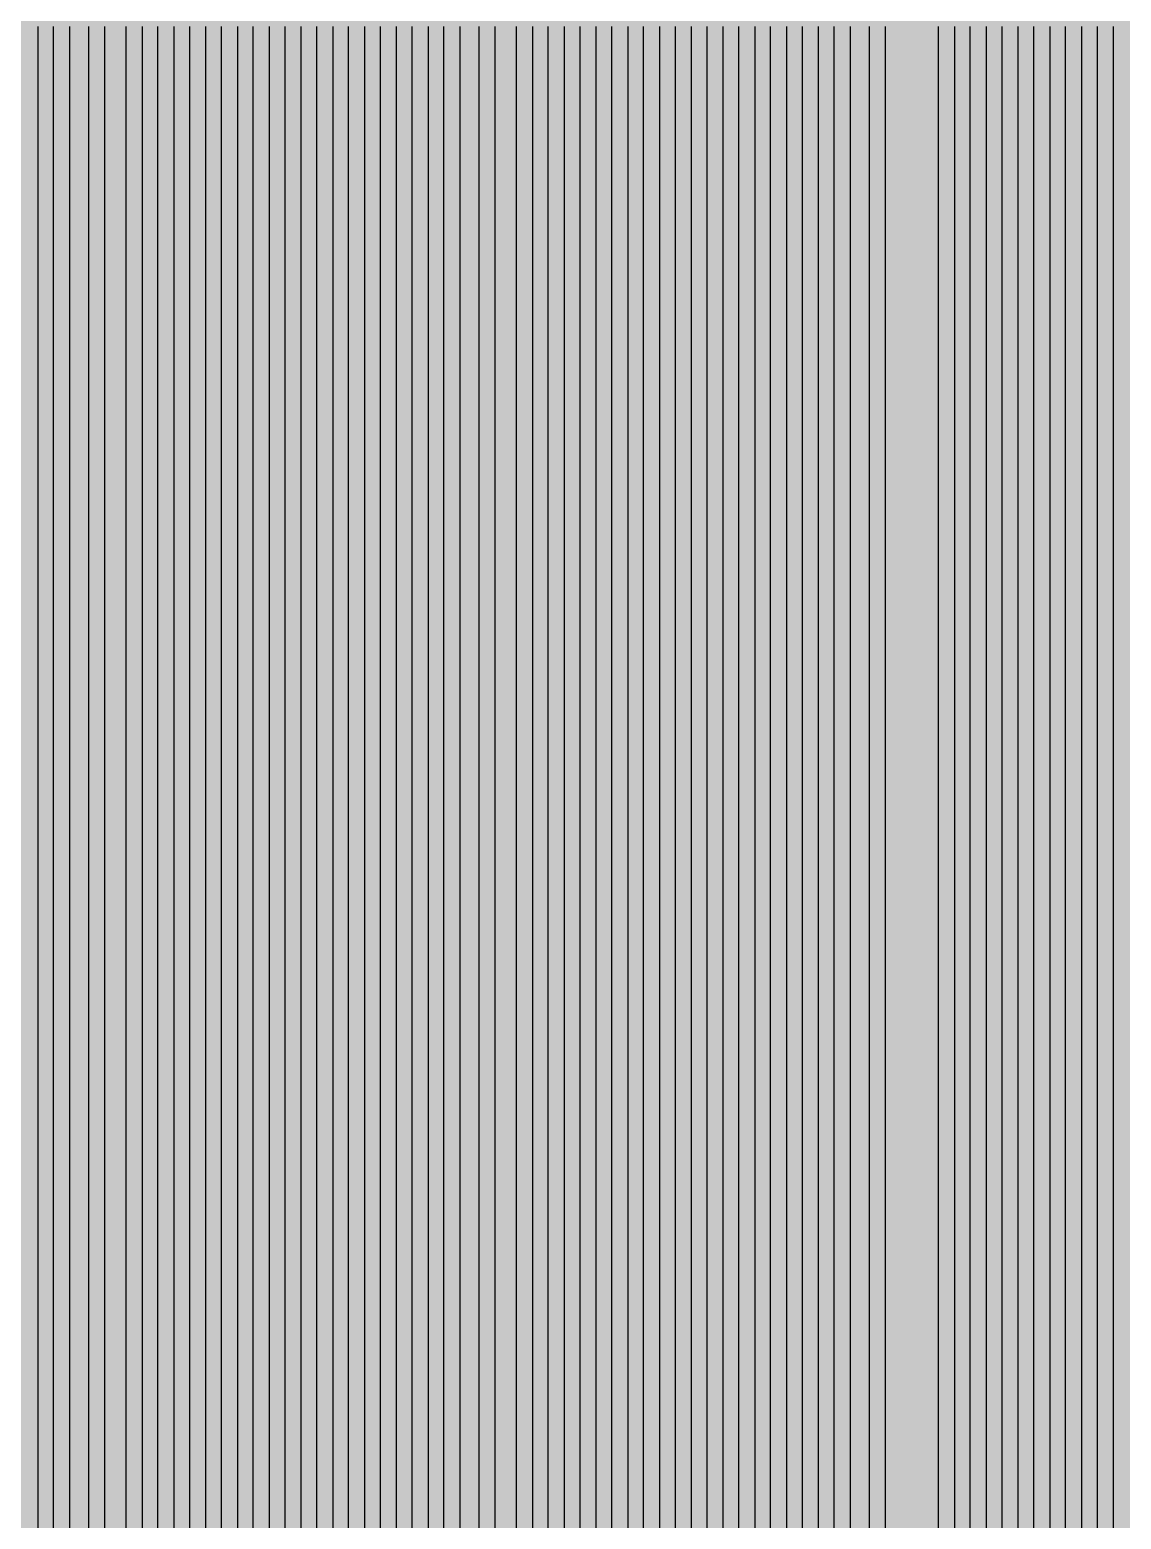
# Model space of a CAD drawing. Header units: metres. Extents: x -7240 to 10960, y -29667 to 1823.
# Drawn here: x 2873.5 to 3114, y -15561.6 to -15233.6 of the extents above; entities that cross this region are included whole.
import ezdxf

# ---------------------------------------------------------------- set-up
doc = ezdxf.new("R2010")
doc.units = ezdxf.units.M
doc.layers.add('Metal1', color=4, linetype='CONTINUOUS')
doc.layers.add('Polyimide', color=7, linetype='CONTINUOUS')

msp = doc.modelspace()

# ---------------------------------------------------------------- hatches: boundary and pattern name
at = {"layer": 'Polyimide'}
msp.add_hatch(color=7, dxfattribs=at).paths.add_polyline_path([(4088.45, -11806.89), (4098.72, -11851.21), (4115.58, -11893.47), (4138.63, -11932.7), (4167.35, -11967.99), (4201.08, -11998.53), (4239.03, -12023.62), (4280.35, -12042.68), (4349.18, -12073.73), (4413.2, -12113.76), (4471.26, -12162.04), (4522.3, -12217.69), (4565.39, -12279.7), (4599.74, -12346.94), (4624.73, -12418.19), (4639.91, -12492.16), (4645, -12567.5), (4639.91, -12642.84), (4624.73, -12716.8), (4599.74, -12788.06), (4565.39, -12855.3), (4522.3, -12917.31), (4471.26, -12972.96), (4413.2, -13021.24), (4349.18, -13061.27), (4280.35, -13092.32), (4239.03, -13111.38), (4201.08, -13136.47), (4167.35, -13167.01), (4138.63, -13202.3), (4115.58, -13241.52), (4098.72, -13283.78), (4088.45, -13328.11), (4085, -13373.48), (4085, -13567.5), (4099.45, -13861.55), (4142.64, -14152.77), (4214.18, -14438.35), (4313.36, -14715.55), (4439.24, -14981.69), (4590.59, -15234.21), (4765.97, -15470.68), (4963.68, -15688.82), (5181.82, -15886.53), (5418.29, -16061.91), (5670.81, -16213.26), (5936.95, -16339.14), (6214.15, -16438.32), (6499.73, -16509.85), (6790.95, -16553.05), (7085, -16567.5), (9960.38, -16567.5), (10038.79, -16571.35), (10116.45, -16582.87), (10192.6, -16601.95), (10266.52, -16628.4), (10337.49, -16661.96), (10404.83, -16702.32), (10467.89, -16749.09), (10526.06, -16801.81), (10578.78, -16859.98), (10625.55, -16923.04), (10665.91, -16990.38), (10699.48, -17061.35), (10725.93, -17135.27), (10745, -17211.43), (10756.52, -17289.08), (10760.38, -17367.5), (10760.38, -21957.3), (10721.61, -22012.91), (10685.97, -22070.59), (10653.58, -22130.14), (10624.53, -22191.39), (10598.92, -22254.16), (10576.82, -22318.25), (10558.3, -22383.46), (10543.41, -22449.6), (10532.21, -22516.46), (10524.72, -22583.84), (10520.97, -22651.53), (10520.97, -22719.32), (10524.72, -22787.01), (10532.21, -22854.38), (10543.41, -22921.24), (10558.3, -22987.38), (10576.82, -23052.6), (10598.92, -23116.68), (10624.53, -23179.45), (10653.58, -23240.71), (10685.97, -23300.26), (10721.61, -23357.93), (10760.38, -23413.54), (10760.38, -28667.5), (10756.52, -28745.91), (10745, -28823.57), (10725.93, -28899.73), (10699.48, -28973.65), (10665.91, -29044.62), (10625.55, -29111.96), (10578.78, -29175.01), (10526.06, -29233.19), (10467.89, -29285.91), (10404.83, -29332.68), (10337.49, -29373.04), (10266.52, -29406.6), (10192.6, -29433.05), (10116.45, -29452.13), (10038.79, -29463.65), (9960.38, -29467.5), (-6239.63, -29467.5), (-6318.04, -29463.65), (-6395.7, -29452.13), (-6471.85, -29433.05), (-6545.77, -29406.6), (-6616.74, -29373.04), (-6684.08, -29332.68), (-6747.14, -29285.91), (-6805.31, -29233.19), (-6858.03, -29175.01), (-6904.8, -29111.96), (-6945.16, -29044.62), (-6978.73, -28973.65), (-7005.18, -28899.73), (-7024.25, -28823.57), (-7035.77, -28745.91), (-7039.63, -28667.5), (-7039.63, -23426.32), (-6999.36, -23370.07), (-6962.33, -23311.63), (-6928.66, -23251.2), (-6898.45, -23188.96), (-6871.81, -23125.12), (-6848.81, -23059.88), (-6829.53, -22993.44), (-6814.04, -22926.02), (-6802.37, -22857.83), (-6794.57, -22789.09), (-6790.67, -22720.02), (-6790.67, -22650.84), (-6794.57, -22581.77), (-6802.37, -22513.03), (-6814.04, -22444.84), (-6829.53, -22377.42), (-6848.81, -22310.98), (-6871.81, -22245.74), (-6898.45, -22181.89), (-6928.66, -22119.66), (-6962.33, -22059.22), (-6999.36, -22000.79), (-7039.63, -21944.54), (-7039.63, -17367.5), (-7035.77, -17289.08), (-7024.25, -17211.43), (-7005.18, -17135.27), (-6978.73, -17061.35), (-6945.16, -16990.38), (-6904.8, -16923.04), (-6858.03, -16859.98), (-6805.31, -16801.81), (-6747.14, -16749.09), (-6684.08, -16702.32), (-6616.74, -16661.96), (-6545.77, -16628.4), (-6471.85, -16601.95), (-6395.7, -16582.87), (-6318.04, -16571.35), (-6239.63, -16567.5), (-3334, -16567.5), (-3039.95, -16553.05), (-2748.73, -16509.85), (-2463.15, -16438.32), (-2185.95, -16339.14), (-1919.81, -16213.26), (-1667.29, -16061.91), (-1430.82, -15886.53), (-1212.68, -15688.82), (-1014.97, -15470.68), (-839.59, -15234.21), (-688.24, -14981.69), (-562.36, -14715.55), (-463.18, -14438.35), (-391.64, -14152.77), (-348.45, -13861.55), (-334, -13567.5), (-334, -13373.48), (-337.45, -13328.11), (-347.72, -13283.78), (-364.58, -13241.52), (-387.63, -13202.3), (-416.35, -13167.01), (-450.08, -13136.47), (-488.03, -13111.38), (-529.35, -13092.32), (-529.35, -13092.32), (-598.18, -13061.27), (-662.2, -13021.24), (-720.26, -12972.96), (-771.3, -12917.31), (-814.39, -12855.3), (-848.74, -12788.06), (-873.73, -12716.8), (-888.91, -12642.84), (-894, -12567.5), (-888.91, -12492.16), (-873.73, -12418.19), (-848.74, -12346.94), (-814.39, -12279.7), (-771.3, -12217.69), (-720.26, -12162.04), (-662.2, -12113.76), (-598.18, -12073.73), (-529.35, -12042.68), (-488.03, -12023.62), (-450.08, -11998.53), (-416.35, -11967.99), (-387.63, -11932.7), (-364.58, -11893.47), (-347.72, -11851.21), (-337.45, -11806.89), (-334, -11761.52), (-334, -11074.31), (-337.45, -11028.94), (-347.72, -10984.62), (-364.58, -10942.36), (-387.63, -10903.13), (-416.35, -10867.84), (-450.08, -10837.3), (-488.03, -10812.21), (-529.35, -10793.16), (-529.35, -10793.16), (-598.18, -10762.1), (-662.2, -10722.07), (-720.26, -10673.8), (-771.3, -10618.15), (-814.39, -10556.13), (-848.74, -10488.89), (-873.73, -10417.64), (-888.91, -10343.67), (-894, -10268.33), (-888.91, -10192.99), (-873.73, -10119.03), (-848.74, -10047.77), (-814.39, -9980.53), (-771.3, -9918.52), (-720.26, -9862.87), (-662.2, -9814.59), (-598.18, -9774.56), (-529.35, -9743.51), (-488.03, -9724.45), (-450.08, -9699.36), (-416.35, -9668.82), (-387.63, -9633.53), (-364.58, -9594.31), (-347.72, -9552.05), (-337.45, -9507.72), (-334, -9462.35), (-334, -8775.14), (-337.45, -8729.78), (-347.72, -8685.45), (-364.58, -8643.19), (-387.63, -8603.96), (-416.35, -8568.68), (-450.08, -8538.14), (-488.03, -8513.05), (-529.35, -8493.99), (-529.35, -8493.99), (-598.18, -8462.94), (-662.2, -8422.91), (-720.26, -8374.63), (-771.3, -8318.98), (-814.39, -8256.97), (-848.74, -8189.73), (-873.73, -8118.47), (-888.91, -8044.5), (-894, -7969.17), (-888.91, -7893.83), (-873.73, -7819.86), (-848.74, -7748.61), (-814.39, -7681.36), (-771.3, -7619.35), (-720.26, -7563.7), (-662.2, -7515.42), (-598.18, -7475.4), (-529.35, -7444.34), (-529.35, -7444.34), (-488.03, -7425.28), (-450.08, -7400.2), (-416.35, -7369.66), (-387.63, -7334.37), (-364.58, -7295.14), (-347.72, -7252.88), (-337.45, -7208.56), (-334, -7163.19), (-334, -6475.98), (-337.45, -6430.61), (-347.72, -6386.29), (-364.58, -6344.02), (-387.63, -6304.8), (-416.35, -6269.51), (-450.08, -6238.97), (-488.03, -6213.88), (-529.35, -6194.82), (-529.35, -6194.82), (-598.18, -6163.77), (-662.2, -6123.74), (-720.26, -6075.46), (-771.3, -6019.81), (-814.39, -5957.8), (-848.74, -5890.56), (-873.73, -5819.31), (-888.91, -5745.34), (-894, -5670), (-888.91, -5594.66), (-873.73, -5520.69), (-848.74, -5449.44), (-814.39, -5382.2), (-771.3, -5320.19), (-720.26, -5264.54), (-662.2, -5216.26), (-598.18, -5176.23), (-529.35, -5145.18), (-529.35, -5145.18), (-488.03, -5126.12), (-450.08, -5101.03), (-416.35, -5070.49), (-387.63, -5035.2), (-364.58, -4995.98), (-347.72, -4953.71), (-337.45, -4909.39), (-334, -4864.02), (-334, 380), (-334, 1522.5), (-289, 1522.5), (-288.78, 1515.63), (-288.1, 1508.79), (-286.98, 1502.02), (-285.42, 1495.32), (-283.43, 1488.75), (-281.01, 1482.32), (-278.17, 1476.06), (-274.93, 1470), (-271.3, 1464.17), (-267.3, 1458.58), (-262.94, 1453.27), (-258.25, 1448.25), (-253.23, 1443.56), (-247.92, 1439.2), (-242.33, 1435.2), (-236.5, 1431.57), (-230.44, 1428.33), (-224.18, 1425.49), (-217.75, 1423.07), (-211.18, 1421.08), (-204.48, 1419.52), (-197.71, 1418.4), (-190.87, 1417.72), (-184, 1417.5), (-177.13, 1417.72), (-170.29, 1418.4), (-163.52, 1419.52), (-156.82, 1421.08), (-150.25, 1423.07), (-143.82, 1425.49), (-137.56, 1428.33), (-131.5, 1431.57), (-125.67, 1435.2), (-120.08, 1439.2), (-114.77, 1443.56), (-109.75, 1448.25), (-105.06, 1453.27), (-100.7, 1458.58), (-96.7, 1464.17), (-93.07, 1470), (-89.83, 1476.06), (-86.99, 1482.32), (-84.57, 1488.75), (-82.58, 1495.32), (-81.02, 1502.02), (-79.9, 1508.79), (-79.22, 1515.63), (-79, 1522.5), (1786, 1522.5), (3835, 1522.5), (3835.21, 1529.04), (3835.86, 1535.55), (3836.92, 1542.01), (3838.41, 1548.38), (3840.31, 1554.64), (3842.61, 1560.77), (3845.31, 1566.73), (3848.4, 1572.5), (3851.85, 1578.06), (3855.66, 1583.38), (3859.82, 1588.43), (3864.29, 1593.21), (3869.07, 1597.68), (3874.12, 1601.84), (3879.44, 1605.65), (3885, 1609.1), (3890.77, 1612.19), (3896.73, 1614.89), (3902.86, 1617.19), (3909.12, 1619.09), (3915.49, 1620.58), (3921.95, 1621.64), (3928.46, 1622.29), (3935, 1622.5), (3941.54, 1622.29), (3948.05, 1621.64), (3954.51, 1620.58), (3960.88, 1619.09), (3967.14, 1617.19), (3973.27, 1614.89), (3979.23, 1612.19), (3985, 1609.1), (3990.56, 1605.65), (3995.88, 1601.84), (4000.93, 1597.68), (4005.71, 1593.21), (4010.18, 1588.43), (4014.34, 1583.38), (4018.15, 1578.06), (4021.6, 1572.5), (4024.69, 1566.73), (4027.39, 1560.77), (4029.69, 1554.64), (4031.59, 1548.38), (4033.08, 1542.01), (4034.14, 1535.55), (4034.79, 1529.04), (4035, 1522.5), (4085, 1522.5), (4085, 380), (4085, 330), (4085, -4864.02), (4088.45, -4909.39), (4098.72, -4953.71), (4115.58, -4995.98), (4138.63, -5035.2), (4167.35, -5070.49), (4201.08, -5101.03), (4239.03, -5126.12), (4280.35, -5145.18), (4280.35, -5145.18), (4349.18, -5176.23), (4413.2, -5216.26), (4471.26, -5264.54), (4522.3, -5320.19), (4565.39, -5382.2), (4599.74, -5449.44), (4624.73, -5520.69), (4639.91, -5594.66), (4645, -5670), (4639.91, -5745.34), (4624.73, -5819.31), (4599.74, -5890.56), (4565.39, -5957.8), (4522.3, -6019.81), (4471.26, -6075.46), (4413.2, -6123.74), (4349.18, -6163.77), (4280.35, -6194.82), (4239.03, -6213.88), (4201.08, -6238.97), (4167.35, -6269.51), (4138.63, -6304.8), (4115.58, -6344.02), (4098.72, -6386.29), (4088.45, -6430.61), (4085, -6475.98), (4085, -11761.52), (4088.45, -11806.89)])

# ---------------------------------------------------------------- linework, layer by layer
at = {"layer": 'Metal1'}
for points in [[(2875.25, -15232.85), (2875.25, -15255.7), (2875.25, -15278.56), (2875.25, -15301.42), (2875.25, -15324.27), (2875.25, -15347.13), (2875.25, -15369.99), (2875.25, -15392.84), (2875.25, -15415.7), (2875.25, -15438.56), (2875.25, -15461.41), (2875.25, -15484.27), (2875.25, -15507.13), (2875.25, -15529.98), (2875.25, -15552.84), (2875.25, -15575.7)], [(2878.75, -15575.7), (2878.75, -15552.84), (2878.75, -15529.98), (2878.75, -15507.13), (2878.75, -15484.27), (2878.75, -15461.41), (2878.75, -15438.56), (2878.75, -15415.7), (2878.75, -15392.84), (2878.75, -15369.99), (2878.75, -15347.13), (2878.75, -15324.27), (2878.75, -15301.42), (2878.75, -15278.56), (2878.75, -15255.7), (2878.75, -15232.85)], [(2882.25, -15232.85), (2882.25, -15255.7), (2882.25, -15278.56), (2882.25, -15301.42), (2882.25, -15324.27), (2882.25, -15347.13), (2882.25, -15369.99), (2882.25, -15392.84), (2882.25, -15415.7), (2882.25, -15438.56), (2882.25, -15461.41), (2882.25, -15484.27), (2882.25, -15507.13), (2882.25, -15529.98), (2882.25, -15552.84), (2882.25, -15575.7)], [(2886.5, -15575.7), (2886.5, -15552.84), (2886.5, -15529.98), (2886.5, -15507.13), (2886.5, -15484.27), (2886.5, -15461.41), (2886.5, -15438.56), (2886.5, -15415.7), (2886.5, -15392.84), (2886.5, -15369.99), (2886.5, -15347.13), (2886.5, -15324.27), (2886.5, -15301.42), (2886.5, -15278.56), (2886.5, -15255.7), (2886.5, -15232.85)], [(2890, -15232.85), (2890, -15255.7), (2890, -15278.56), (2890, -15301.42), (2890, -15324.27), (2890, -15347.13), (2890, -15369.99), (2890, -15392.84), (2890, -15415.7), (2890, -15438.56), (2890, -15461.41), (2890, -15484.27), (2890, -15507.13), (2890, -15529.98), (2890, -15552.84), (2890, -15575.7)], [(2894.75, -15575.7), (2894.75, -15552.84), (2894.75, -15529.98), (2894.75, -15507.13), (2894.75, -15484.27), (2894.75, -15461.41), (2894.75, -15438.56), (2894.75, -15415.7), (2894.75, -15392.84), (2894.75, -15369.99), (2894.75, -15347.13), (2894.75, -15324.27), (2894.75, -15301.42), (2894.75, -15278.56), (2894.75, -15255.7), (2894.75, -15232.85)], [(2898.25, -15232.85), (2898.25, -15255.7), (2898.25, -15278.56), (2898.25, -15301.42), (2898.25, -15324.27), (2898.25, -15347.13), (2898.25, -15369.99), (2898.25, -15392.84), (2898.25, -15415.7), (2898.25, -15438.56), (2898.25, -15461.41), (2898.25, -15484.27), (2898.25, -15507.13), (2898.25, -15529.98), (2898.25, -15552.84), (2898.25, -15575.7)], [(2901.75, -15575.7), (2901.75, -15552.84), (2901.75, -15529.98), (2901.75, -15507.13), (2901.75, -15484.27), (2901.75, -15461.41), (2901.75, -15438.56), (2901.75, -15415.7), (2901.75, -15392.84), (2901.75, -15369.99), (2901.75, -15347.13), (2901.75, -15324.27), (2901.75, -15301.42), (2901.75, -15278.56), (2901.75, -15255.7), (2901.75, -15232.85)], [(2905.25, -15232.85), (2905.25, -15255.7), (2905.25, -15278.56), (2905.25, -15301.42), (2905.25, -15324.27), (2905.25, -15347.13), (2905.25, -15369.99), (2905.25, -15392.84), (2905.25, -15415.7), (2905.25, -15438.56), (2905.25, -15461.41), (2905.25, -15484.27), (2905.25, -15507.13), (2905.25, -15529.98), (2905.25, -15552.84), (2905.25, -15575.7)], [(2908.75, -15575.7), (2908.75, -15552.84), (2908.75, -15529.98), (2908.75, -15507.13), (2908.75, -15484.27), (2908.75, -15461.41), (2908.75, -15438.56), (2908.75, -15415.7), (2908.75, -15392.84), (2908.75, -15369.99), (2908.75, -15347.13), (2908.75, -15324.27), (2908.75, -15301.42), (2908.75, -15278.56), (2908.75, -15255.7), (2908.75, -15232.85)], [(2912.25, -15232.85), (2912.25, -15255.7), (2912.25, -15278.56), (2912.25, -15301.42), (2912.25, -15324.27), (2912.25, -15347.13), (2912.25, -15369.99), (2912.25, -15392.84), (2912.25, -15415.7), (2912.25, -15438.56), (2912.25, -15461.41), (2912.25, -15484.27), (2912.25, -15507.13), (2912.25, -15529.98), (2912.25, -15552.84), (2912.25, -15575.7)], [(2915.75, -15575.7), (2915.75, -15552.84), (2915.75, -15529.98), (2915.75, -15507.13), (2915.75, -15484.27), (2915.75, -15461.41), (2915.75, -15438.56), (2915.75, -15415.7), (2915.75, -15392.84), (2915.75, -15369.99), (2915.75, -15347.13), (2915.75, -15324.27), (2915.75, -15301.42), (2915.75, -15278.56), (2915.75, -15255.7), (2915.75, -15232.85)], [(2919.25, -15232.85), (2919.25, -15255.7), (2919.25, -15278.56), (2919.25, -15301.42), (2919.25, -15324.27), (2919.25, -15347.13), (2919.25, -15369.99), (2919.25, -15392.84), (2919.25, -15415.7), (2919.25, -15438.56), (2919.25, -15461.41), (2919.25, -15484.27), (2919.25, -15507.13), (2919.25, -15529.98), (2919.25, -15552.84), (2919.25, -15575.7)], [(2922.75, -15575.7), (2922.75, -15552.84), (2922.75, -15529.98), (2922.75, -15507.13), (2922.75, -15484.27), (2922.75, -15461.41), (2922.75, -15438.56), (2922.75, -15415.7), (2922.75, -15392.84), (2922.75, -15369.99), (2922.75, -15347.13), (2922.75, -15324.27), (2922.75, -15301.42), (2922.75, -15278.56), (2922.75, -15255.7), (2922.75, -15232.85)], [(2926.25, -15232.85), (2926.25, -15255.7), (2926.25, -15278.56), (2926.25, -15301.42), (2926.25, -15324.27), (2926.25, -15347.13), (2926.25, -15369.99), (2926.25, -15392.84), (2926.25, -15415.7), (2926.25, -15438.56), (2926.25, -15461.41), (2926.25, -15484.27), (2926.25, -15507.13), (2926.25, -15529.98), (2926.25, -15552.84), (2926.25, -15575.7)], [(2929.75, -15575.7), (2929.75, -15552.84), (2929.75, -15529.98), (2929.75, -15507.13), (2929.75, -15484.27), (2929.75, -15461.41), (2929.75, -15438.56), (2929.75, -15415.7), (2929.75, -15392.84), (2929.75, -15369.99), (2929.75, -15347.13), (2929.75, -15324.27), (2929.75, -15301.42), (2929.75, -15278.56), (2929.75, -15255.7), (2929.75, -15232.85)], [(2933.25, -15232.85), (2933.25, -15255.7), (2933.25, -15278.56), (2933.25, -15301.42), (2933.25, -15324.27), (2933.25, -15347.13), (2933.25, -15369.99), (2933.25, -15392.84), (2933.25, -15415.7), (2933.25, -15438.56), (2933.25, -15461.41), (2933.25, -15484.27), (2933.25, -15507.13), (2933.25, -15529.98), (2933.25, -15552.84), (2933.25, -15575.7)], [(2936.75, -15575.7), (2936.75, -15552.84), (2936.75, -15529.98), (2936.75, -15507.13), (2936.75, -15484.27), (2936.75, -15461.41), (2936.75, -15438.56), (2936.75, -15415.7), (2936.75, -15392.84), (2936.75, -15369.99), (2936.75, -15347.13), (2936.75, -15324.27), (2936.75, -15301.42), (2936.75, -15278.56), (2936.75, -15255.7), (2936.75, -15232.85)], [(2940.25, -15232.85), (2940.25, -15255.7), (2940.25, -15278.56), (2940.25, -15301.42), (2940.25, -15324.27), (2940.25, -15347.13), (2940.25, -15369.99), (2940.25, -15392.84), (2940.25, -15415.7), (2940.25, -15438.56), (2940.25, -15461.41), (2940.25, -15484.27), (2940.25, -15507.13), (2940.25, -15529.98), (2940.25, -15552.84), (2940.25, -15575.7)], [(2943.75, -15575.7), (2943.75, -15552.84), (2943.75, -15529.98), (2943.75, -15507.13), (2943.75, -15484.27), (2943.75, -15461.41), (2943.75, -15438.56), (2943.75, -15415.7), (2943.75, -15392.84), (2943.75, -15369.99), (2943.75, -15347.13), (2943.75, -15324.27), (2943.75, -15301.42), (2943.75, -15278.56), (2943.75, -15255.7), (2943.75, -15232.85)], [(2947.25, -15232.85), (2947.25, -15255.7), (2947.25, -15278.56), (2947.25, -15301.42), (2947.25, -15324.27), (2947.25, -15347.13), (2947.25, -15369.99), (2947.25, -15392.84), (2947.25, -15415.7), (2947.25, -15438.56), (2947.25, -15461.41), (2947.25, -15484.27), (2947.25, -15507.13), (2947.25, -15529.98), (2947.25, -15552.84), (2947.25, -15575.7)], [(2950.75, -15575.7), (2950.75, -15552.84), (2950.75, -15529.98), (2950.75, -15507.13), (2950.75, -15484.27), (2950.75, -15461.41), (2950.75, -15438.56), (2950.75, -15415.7), (2950.75, -15392.84), (2950.75, -15369.99), (2950.75, -15347.13), (2950.75, -15324.27), (2950.75, -15301.42), (2950.75, -15278.56), (2950.75, -15255.7), (2950.75, -15232.85)], [(2954.25, -15232.85), (2954.25, -15255.7), (2954.25, -15278.56), (2954.25, -15301.42), (2954.25, -15324.27), (2954.25, -15347.13), (2954.25, -15369.99), (2954.25, -15392.84), (2954.25, -15415.7), (2954.25, -15438.56), (2954.25, -15461.41), (2954.25, -15484.27), (2954.25, -15507.13), (2954.25, -15529.98), (2954.25, -15552.84), (2954.25, -15575.7)], [(2957.75, -15575.7), (2957.75, -15552.84), (2957.75, -15529.98), (2957.75, -15507.13), (2957.75, -15484.27), (2957.75, -15461.41), (2957.75, -15438.56), (2957.75, -15415.7), (2957.75, -15392.84), (2957.75, -15369.99), (2957.75, -15347.13), (2957.75, -15324.27), (2957.75, -15301.42), (2957.75, -15278.56), (2957.75, -15255.7), (2957.75, -15232.85)], [(2961.25, -15232.85), (2961.25, -15255.7), (2961.25, -15278.56), (2961.25, -15301.42), (2961.25, -15324.27), (2961.25, -15347.13), (2961.25, -15369.99), (2961.25, -15392.84), (2961.25, -15415.7), (2961.25, -15438.56), (2961.25, -15461.41), (2961.25, -15484.27), (2961.25, -15507.13), (2961.25, -15529.98), (2961.25, -15552.84), (2961.25, -15575.7)], [(2964.75, -15575.7), (2964.75, -15552.84), (2964.75, -15529.98), (2964.75, -15507.13), (2964.75, -15484.27), (2964.75, -15461.41), (2964.75, -15438.56), (2964.75, -15415.7), (2964.75, -15392.84), (2964.75, -15369.99), (2964.75, -15347.13), (2964.75, -15324.27), (2964.75, -15301.42), (2964.75, -15278.56), (2964.75, -15255.7), (2964.75, -15232.85)], [(2968.25, -15232.85), (2968.25, -15255.7), (2968.25, -15278.56), (2968.25, -15301.42), (2968.25, -15324.27), (2968.25, -15347.13), (2968.25, -15369.99), (2968.25, -15392.84), (2968.25, -15415.7), (2968.25, -15438.56), (2968.25, -15461.41), (2968.25, -15484.27), (2968.25, -15507.13), (2968.25, -15529.98), (2968.25, -15552.84), (2968.25, -15575.7)], [(2972.5, -15575.7), (2972.5, -15552.84), (2972.5, -15529.98), (2972.5, -15507.13), (2972.5, -15484.27), (2972.5, -15461.41), (2972.5, -15438.56), (2972.5, -15415.7), (2972.5, -15392.84), (2972.5, -15369.99), (2972.5, -15347.13), (2972.5, -15324.27), (2972.5, -15301.42), (2972.5, -15278.56), (2972.5, -15255.7), (2972.5, -15232.85)], [(2976, -15232.85), (2976, -15255.7), (2976, -15278.56), (2976, -15301.42), (2976, -15324.27), (2976, -15347.13), (2976, -15369.99), (2976, -15392.84), (2976, -15415.7), (2976, -15438.56), (2976, -15461.41), (2976, -15484.27), (2976, -15507.13), (2976, -15529.98), (2976, -15552.84), (2976, -15575.7)], [(2980.75, -15575.7), (2980.75, -15552.84), (2980.75, -15529.98), (2980.75, -15507.13), (2980.75, -15484.27), (2980.75, -15461.41), (2980.75, -15438.56), (2980.75, -15415.7), (2980.75, -15392.84), (2980.75, -15369.99), (2980.75, -15347.13), (2980.75, -15324.27), (2980.75, -15301.42), (2980.75, -15278.56), (2980.75, -15255.7), (2980.75, -15232.85)], [(2984.25, -15232.85), (2984.25, -15255.7), (2984.25, -15278.56), (2984.25, -15301.42), (2984.25, -15324.27), (2984.25, -15347.13), (2984.25, -15369.99), (2984.25, -15392.84), (2984.25, -15415.7), (2984.25, -15438.56), (2984.25, -15461.41), (2984.25, -15484.27), (2984.25, -15507.13), (2984.25, -15529.98), (2984.25, -15552.84), (2984.25, -15575.7)], [(2987.75, -15575.7), (2987.75, -15552.84), (2987.75, -15529.98), (2987.75, -15507.13), (2987.75, -15484.27), (2987.75, -15461.41), (2987.75, -15438.56), (2987.75, -15415.7), (2987.75, -15392.84), (2987.75, -15369.99), (2987.75, -15347.13), (2987.75, -15324.27), (2987.75, -15301.42), (2987.75, -15278.56), (2987.75, -15255.7), (2987.75, -15232.85)], [(2991.25, -15232.85), (2991.25, -15255.7), (2991.25, -15278.56), (2991.25, -15301.42), (2991.25, -15324.27), (2991.25, -15347.13), (2991.25, -15369.99), (2991.25, -15392.84), (2991.25, -15415.7), (2991.25, -15438.56), (2991.25, -15461.41), (2991.25, -15484.27), (2991.25, -15507.13), (2991.25, -15529.98), (2991.25, -15552.84), (2991.25, -15575.7)], [(2994.75, -15575.7), (2994.75, -15552.84), (2994.75, -15529.98), (2994.75, -15507.13), (2994.75, -15484.27), (2994.75, -15461.41), (2994.75, -15438.56), (2994.75, -15415.7), (2994.75, -15392.84), (2994.75, -15369.99), (2994.75, -15347.13), (2994.75, -15324.27), (2994.75, -15301.42), (2994.75, -15278.56), (2994.75, -15255.7), (2994.75, -15232.85)], [(2998.25, -15232.85), (2998.25, -15255.7), (2998.25, -15278.56), (2998.25, -15301.42), (2998.25, -15324.27), (2998.25, -15347.13), (2998.25, -15369.99), (2998.25, -15392.84), (2998.25, -15415.7), (2998.25, -15438.56), (2998.25, -15461.41), (2998.25, -15484.27), (2998.25, -15507.13), (2998.25, -15529.98), (2998.25, -15552.84), (2998.25, -15575.7)], [(3001.75, -15575.7), (3001.75, -15552.84), (3001.75, -15529.98), (3001.75, -15507.13), (3001.75, -15484.27), (3001.75, -15461.41), (3001.75, -15438.56), (3001.75, -15415.7), (3001.75, -15392.84), (3001.75, -15369.99), (3001.75, -15347.13), (3001.75, -15324.27), (3001.75, -15301.42), (3001.75, -15278.56), (3001.75, -15255.7), (3001.75, -15232.85)], [(3005.25, -15232.85), (3005.25, -15255.7), (3005.25, -15278.56), (3005.25, -15301.42), (3005.25, -15324.27), (3005.25, -15347.13), (3005.25, -15369.99), (3005.25, -15392.84), (3005.25, -15415.7), (3005.25, -15438.56), (3005.25, -15461.41), (3005.25, -15484.27), (3005.25, -15507.13), (3005.25, -15529.98), (3005.25, -15552.84), (3005.25, -15575.7)], [(3008.75, -15575.7), (3008.75, -15552.84), (3008.75, -15529.98), (3008.75, -15507.13), (3008.75, -15484.27), (3008.75, -15461.41), (3008.75, -15438.56), (3008.75, -15415.7), (3008.75, -15392.84), (3008.75, -15369.99), (3008.75, -15347.13), (3008.75, -15324.27), (3008.75, -15301.42), (3008.75, -15278.56), (3008.75, -15255.7), (3008.75, -15232.85)], [(3012.25, -15232.85), (3012.25, -15255.7), (3012.25, -15278.56), (3012.25, -15301.42), (3012.25, -15324.27), (3012.25, -15347.13), (3012.25, -15369.99), (3012.25, -15392.84), (3012.25, -15415.7), (3012.25, -15438.56), (3012.25, -15461.41), (3012.25, -15484.27), (3012.25, -15507.13), (3012.25, -15529.98), (3012.25, -15552.84), (3012.25, -15575.7)], [(3015.75, -15575.7), (3015.75, -15552.84), (3015.75, -15529.98), (3015.75, -15507.13), (3015.75, -15484.27), (3015.75, -15461.41), (3015.75, -15438.56), (3015.75, -15415.7), (3015.75, -15392.84), (3015.75, -15369.99), (3015.75, -15347.13), (3015.75, -15324.27), (3015.75, -15301.42), (3015.75, -15278.56), (3015.75, -15255.7), (3015.75, -15232.85)], [(3019.25, -15232.85), (3019.25, -15255.7), (3019.25, -15278.56), (3019.25, -15301.42), (3019.25, -15324.27), (3019.25, -15347.13), (3019.25, -15369.99), (3019.25, -15392.84), (3019.25, -15415.7), (3019.25, -15438.56), (3019.25, -15461.41), (3019.25, -15484.27), (3019.25, -15507.13), (3019.25, -15529.98), (3019.25, -15552.84), (3019.25, -15575.7)], [(3022.75, -15575.7), (3022.75, -15552.84), (3022.75, -15529.98), (3022.75, -15507.13), (3022.75, -15484.27), (3022.75, -15461.41), (3022.75, -15438.56), (3022.75, -15415.7), (3022.75, -15392.84), (3022.75, -15369.99), (3022.75, -15347.13), (3022.75, -15324.27), (3022.75, -15301.42), (3022.75, -15278.56), (3022.75, -15255.7), (3022.75, -15232.85)], [(3026.25, -15232.85), (3026.25, -15255.7), (3026.25, -15278.56), (3026.25, -15301.42), (3026.25, -15324.27), (3026.25, -15347.13), (3026.25, -15369.99), (3026.25, -15392.84), (3026.25, -15415.7), (3026.25, -15438.56), (3026.25, -15461.41), (3026.25, -15484.27), (3026.25, -15507.13), (3026.25, -15529.98), (3026.25, -15552.84), (3026.25, -15575.7)], [(3029.75, -15575.7), (3029.75, -15552.84), (3029.75, -15529.98), (3029.75, -15507.13), (3029.75, -15484.27), (3029.75, -15461.41), (3029.75, -15438.56), (3029.75, -15415.7), (3029.75, -15392.84), (3029.75, -15369.99), (3029.75, -15347.13), (3029.75, -15324.27), (3029.75, -15301.42), (3029.75, -15278.56), (3029.75, -15255.7), (3029.75, -15232.85)], [(3033.25, -15232.85), (3033.25, -15255.7), (3033.25, -15278.56), (3033.25, -15301.42), (3033.25, -15324.27), (3033.25, -15347.13), (3033.25, -15369.99), (3033.25, -15392.84), (3033.25, -15415.7), (3033.25, -15438.56), (3033.25, -15461.41), (3033.25, -15484.27), (3033.25, -15507.13), (3033.25, -15529.98), (3033.25, -15552.84), (3033.25, -15575.7)], [(3036.75, -15575.7), (3036.75, -15552.84), (3036.75, -15529.98), (3036.75, -15507.13), (3036.75, -15484.27), (3036.75, -15461.41), (3036.75, -15438.56), (3036.75, -15415.7), (3036.75, -15392.84), (3036.75, -15369.99), (3036.75, -15347.13), (3036.75, -15324.27), (3036.75, -15301.42), (3036.75, -15278.56), (3036.75, -15255.7), (3036.75, -15232.85)], [(3040.25, -15232.85), (3040.25, -15255.7), (3040.25, -15278.56), (3040.25, -15301.42), (3040.25, -15324.27), (3040.25, -15347.13), (3040.25, -15369.99), (3040.25, -15392.84), (3040.25, -15415.7), (3040.25, -15438.56), (3040.25, -15461.41), (3040.25, -15484.27), (3040.25, -15507.13), (3040.25, -15529.98), (3040.25, -15552.84), (3040.25, -15575.7)], [(3043.75, -15575.7), (3043.75, -15552.84), (3043.75, -15529.98), (3043.75, -15507.13), (3043.75, -15484.27), (3043.75, -15461.41), (3043.75, -15438.56), (3043.75, -15415.7), (3043.75, -15392.84), (3043.75, -15369.99), (3043.75, -15347.13), (3043.75, -15324.27), (3043.75, -15301.42), (3043.75, -15278.56), (3043.75, -15255.7), (3043.75, -15232.85)], [(3047.25, -15232.85), (3047.25, -15255.7), (3047.25, -15278.56), (3047.25, -15301.42), (3047.25, -15324.27), (3047.25, -15347.13), (3047.25, -15369.99), (3047.25, -15392.84), (3047.25, -15415.7), (3047.25, -15438.56), (3047.25, -15461.41), (3047.25, -15484.27), (3047.25, -15507.13), (3047.25, -15529.98), (3047.25, -15552.84), (3047.25, -15575.7)], [(3050.75, -15575.7), (3050.75, -15552.84), (3050.75, -15529.98), (3050.75, -15507.13), (3050.75, -15484.27), (3050.75, -15461.41), (3050.75, -15438.56), (3050.75, -15415.7), (3050.75, -15392.84), (3050.75, -15369.99), (3050.75, -15347.13), (3050.75, -15324.27), (3050.75, -15301.42), (3050.75, -15278.56), (3050.75, -15255.7), (3050.75, -15232.85)], [(3054.25, -15232.85), (3054.25, -15255.7), (3054.25, -15278.56), (3054.25, -15301.42), (3054.25, -15324.27), (3054.25, -15347.13), (3054.25, -15369.99), (3054.25, -15392.84), (3054.25, -15415.7), (3054.25, -15438.56), (3054.25, -15461.41), (3054.25, -15484.27), (3054.25, -15507.13), (3054.25, -15529.98), (3054.25, -15552.84), (3054.25, -15575.7)], [(3058.5, -15575.7), (3058.5, -15552.84), (3058.5, -15529.98), (3058.5, -15507.13), (3058.5, -15484.27), (3058.5, -15461.41), (3058.5, -15438.56), (3058.5, -15415.7), (3058.5, -15392.84), (3058.5, -15369.99), (3058.5, -15347.13), (3058.5, -15324.27), (3058.5, -15301.42), (3058.5, -15278.56), (3058.5, -15255.7), (3058.5, -15232.85)], [(3062, -15232.85), (3062, -15255.7), (3062, -15278.56), (3062, -15301.42), (3062, -15324.27), (3062, -15347.13), (3062, -15369.99), (3062, -15392.84), (3062, -15415.7), (3062, -15438.56), (3062, -15461.41), (3062, -15484.27), (3062, -15507.13), (3062, -15529.98), (3062, -15552.84), (3062, -15575.7)], [(3073.75, -15575.7), (3073.75, -15552.84), (3073.75, -15529.98), (3073.75, -15507.13), (3073.75, -15484.27), (3073.75, -15461.41), (3073.75, -15438.56), (3073.75, -15415.7), (3073.75, -15392.84), (3073.75, -15369.99), (3073.75, -15347.13), (3073.75, -15324.27), (3073.75, -15301.42), (3073.75, -15278.56), (3073.75, -15255.7), (3073.75, -15232.85)], [(3077.25, -15232.85), (3077.25, -15255.7), (3077.25, -15278.56), (3077.25, -15301.42), (3077.25, -15324.27), (3077.25, -15347.13), (3077.25, -15369.99), (3077.25, -15392.84), (3077.25, -15415.7), (3077.25, -15438.56), (3077.25, -15461.41), (3077.25, -15484.27), (3077.25, -15507.13), (3077.25, -15529.98), (3077.25, -15552.84), (3077.25, -15575.7)], [(3080.75, -15575.7), (3080.75, -15552.84), (3080.75, -15529.98), (3080.75, -15507.13), (3080.75, -15484.27), (3080.75, -15461.41), (3080.75, -15438.56), (3080.75, -15415.7), (3080.75, -15392.84), (3080.75, -15369.99), (3080.75, -15347.13), (3080.75, -15324.27), (3080.75, -15301.42), (3080.75, -15278.56), (3080.75, -15255.7), (3080.75, -15232.85)], [(3084.25, -15232.85), (3084.25, -15255.7), (3084.25, -15278.56), (3084.25, -15301.42), (3084.25, -15324.27), (3084.25, -15347.13), (3084.25, -15369.99), (3084.25, -15392.84), (3084.25, -15415.7), (3084.25, -15438.56), (3084.25, -15461.41), (3084.25, -15484.27), (3084.25, -15507.13), (3084.25, -15529.98), (3084.25, -15552.84), (3084.25, -15575.7)], [(3087.75, -15575.7), (3087.75, -15552.84), (3087.75, -15529.98), (3087.75, -15507.13), (3087.75, -15484.27), (3087.75, -15461.41), (3087.75, -15438.56), (3087.75, -15415.7), (3087.75, -15392.84), (3087.75, -15369.99), (3087.75, -15347.13), (3087.75, -15324.27), (3087.75, -15301.42), (3087.75, -15278.56), (3087.75, -15255.7), (3087.75, -15232.85)], [(3091.25, -15232.85), (3091.25, -15255.7), (3091.25, -15278.56), (3091.25, -15301.42), (3091.25, -15324.27), (3091.25, -15347.13), (3091.25, -15369.99), (3091.25, -15392.84), (3091.25, -15415.7), (3091.25, -15438.56), (3091.25, -15461.41), (3091.25, -15484.27), (3091.25, -15507.13), (3091.25, -15529.98), (3091.25, -15552.84), (3091.25, -15575.7)], [(3094.75, -15575.7), (3094.75, -15552.84), (3094.75, -15529.98), (3094.75, -15507.13), (3094.75, -15484.27), (3094.75, -15461.41), (3094.75, -15438.56), (3094.75, -15415.7), (3094.75, -15392.84), (3094.75, -15369.99), (3094.75, -15347.13), (3094.75, -15324.27), (3094.75, -15301.42), (3094.75, -15278.56), (3094.75, -15255.7), (3094.75, -15232.85)], [(3098.25, -15232.85), (3098.25, -15255.7), (3098.25, -15278.56), (3098.25, -15301.42), (3098.25, -15324.27), (3098.25, -15347.13), (3098.25, -15369.99), (3098.25, -15392.84), (3098.25, -15415.7), (3098.25, -15438.56), (3098.25, -15461.41), (3098.25, -15484.27), (3098.25, -15507.13), (3098.25, -15529.98), (3098.25, -15552.84), (3098.25, -15575.7)], [(3101.75, -15575.7), (3101.75, -15552.84), (3101.75, -15529.98), (3101.75, -15507.13), (3101.75, -15484.27), (3101.75, -15461.41), (3101.75, -15438.56), (3101.75, -15415.7), (3101.75, -15392.84), (3101.75, -15369.99), (3101.75, -15347.13), (3101.75, -15324.27), (3101.75, -15301.42), (3101.75, -15278.56), (3101.75, -15255.7), (3101.75, -15232.85)], [(3105.25, -15232.85), (3105.25, -15255.7), (3105.25, -15278.56), (3105.25, -15301.42), (3105.25, -15324.27), (3105.25, -15347.13), (3105.25, -15369.99), (3105.25, -15392.84), (3105.25, -15415.7), (3105.25, -15438.56), (3105.25, -15461.41), (3105.25, -15484.27), (3105.25, -15507.13), (3105.25, -15529.98), (3105.25, -15552.84), (3105.25, -15575.7)], [(3108.75, -15575.7), (3108.75, -15552.84), (3108.75, -15529.98), (3108.75, -15507.13), (3108.75, -15484.27), (3108.75, -15461.41), (3108.75, -15438.56), (3108.75, -15415.7), (3108.75, -15392.84), (3108.75, -15369.99), (3108.75, -15347.13), (3108.75, -15324.27), (3108.75, -15301.42), (3108.75, -15278.56), (3108.75, -15255.7), (3108.75, -15232.85)], [(3112.25, -15232.85), (3112.25, -15255.7), (3112.25, -15278.56), (3112.25, -15301.42), (3112.25, -15324.27), (3112.25, -15347.13), (3112.25, -15369.99), (3112.25, -15392.84), (3112.25, -15415.7), (3112.25, -15438.56), (3112.25, -15461.41), (3112.25, -15484.27), (3112.25, -15507.13), (3112.25, -15529.98), (3112.25, -15552.84), (3112.25, -15575.7)]]:
    msp.add_lwpolyline(points, dxfattribs=at)

doc.saveas('drawing.dxf')
